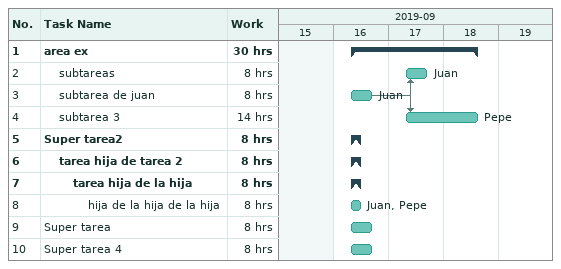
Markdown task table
| ID | Level | Task | Start | Finish | Predecessors | Resources | Work (h) |
|---|---|---|---|---|---|---|---|
| 1 | 1 | **area ex** | 2019-09-16 | 2019-09-18 |  |  | 30 |
| 2 | 2 | subtareas | 2019-09-17 | 2019-09-17 | 3 | Juan | 8 |
| 3 | 2 | subtarea de juan | 2019-09-16 | 2019-09-16 |  | Juan | 8 |
| 4 | 2 | subtarea 3 | 2019-09-17 | 2019-09-18 | 3 | Pepe | 14 |
| 5 | 1 | **Super tarea2** | 2019-09-16 | 2019-09-16 |  |  | 8 |
| 6 | 2 | **tarea hija de tarea 2** | 2019-09-16 | 2019-09-16 |  |  | 8 |
| 7 | 3 | **tarea hija de la hija** | 2019-09-16 | 2019-09-16 |  |  | 8 |
| 8 | 4 | hija de la hija de la hija | 2019-09-16 | 2019-09-16 |  | Juan, Pepe | 8 |
| 9 | 1 | Super tarea | 2019-09-16 | 2019-09-16 |  |  | 8 |
| 10 | 1 | Super tarea 4 | 2019-09-16 | 2019-09-16 |  |  | 8 |
